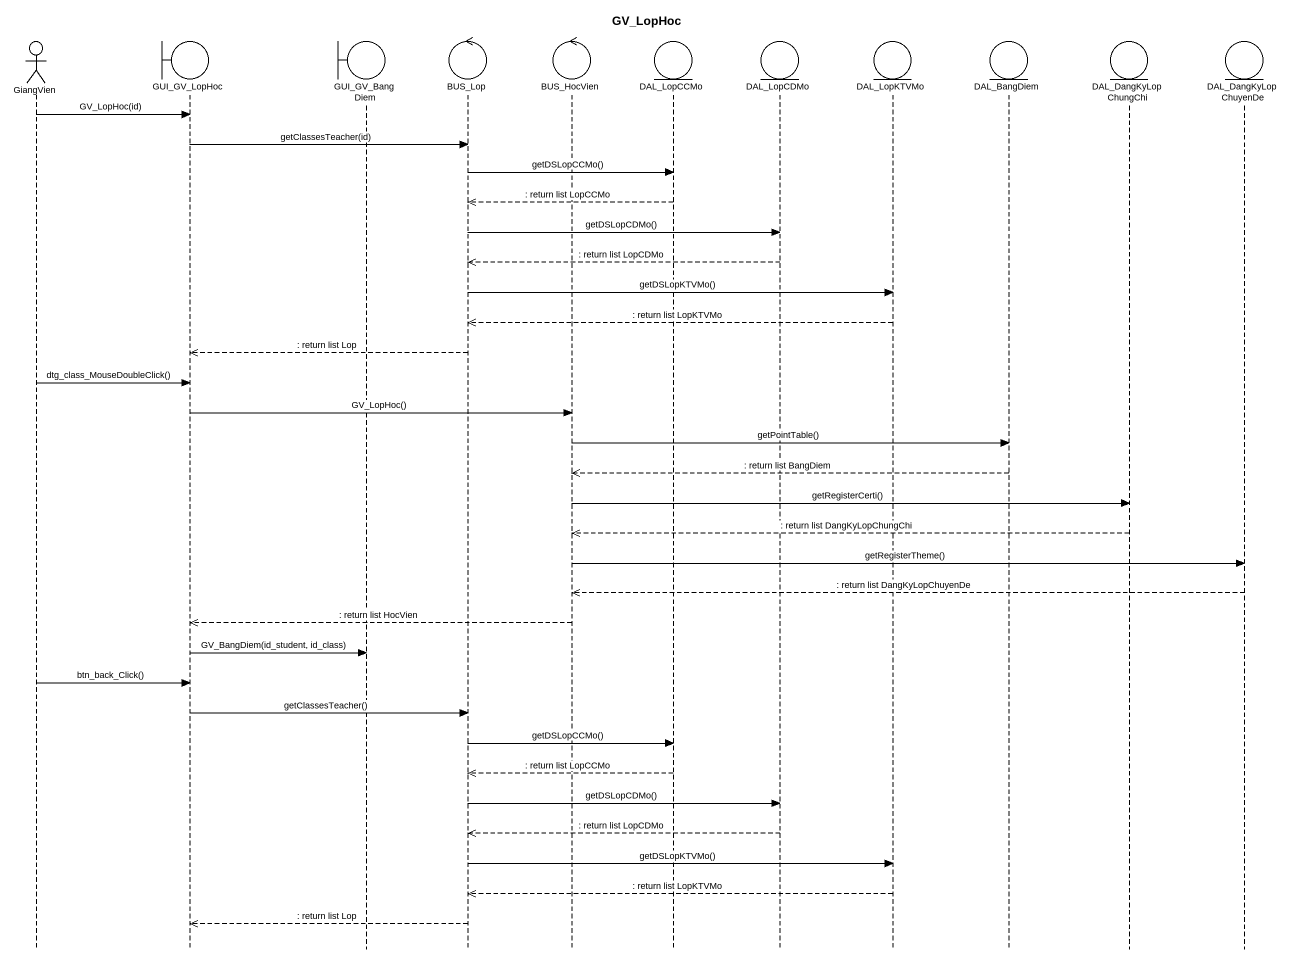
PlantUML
@startuml
title GV_LopHoc
hide footbox
actor GiangVien
boundary GUI_GV_LopHoc
boundary GUI_GV_BangDiem
control BUS_Lop
control BUS_HocVien
entity DAL_LopCCMo
entity DAL_LopCDMo
entity DAL_LopKTVMo
entity DAL_BangDiem
entity DAL_DangKyLopChungChi
entity DAL_DangKyLopChuyenDe

GiangVien -> GUI_GV_LopHoc : GV_LopHoc(id)
GUI_GV_LopHoc -> BUS_Lop : getClassesTeacher(id)
BUS_Lop -> DAL_LopCCMo : getDSLopCCMo()
DAL_LopCCMo -->> BUS_Lop : : return list LopCCMo
BUS_Lop -> DAL_LopCDMo : getDSLopCDMo()
DAL_LopCDMo -->> BUS_Lop : : return list LopCDMo
BUS_Lop -> DAL_LopKTVMo : getDSLopKTVMo()
DAL_LopKTVMo -->> BUS_Lop : : return list LopKTVMo
BUS_Lop -->> GUI_GV_LopHoc : : return list Lop
GiangVien -> GUI_GV_LopHoc : dtg_class_MouseDoubleClick()
GUI_GV_LopHoc -> BUS_HocVien : GV_LopHoc()
BUS_HocVien -> DAL_BangDiem : getPointTable()
DAL_BangDiem -->> BUS_HocVien : : return list BangDiem
BUS_HocVien -> DAL_DangKyLopChungChi : getRegisterCerti()
DAL_DangKyLopChungChi -->> BUS_HocVien : : return list DangKyLopChungChi
BUS_HocVien -> DAL_DangKyLopChuyenDe : getRegisterTheme()
DAL_DangKyLopChuyenDe -->> BUS_HocVien : : return list DangKyLopChuyenDe
BUS_HocVien -->> GUI_GV_LopHoc : : return list HocVien
GUI_GV_LopHoc -> GUI_GV_BangDiem : GV_BangDiem(id_student, id_class)
GiangVien -> GUI_GV_LopHoc : btn_back_Click()
GUI_GV_LopHoc -> BUS_Lop : getClassesTeacher()
BUS_Lop -> DAL_LopCCMo : getDSLopCCMo()
DAL_LopCCMo -->> BUS_Lop : : return list LopCCMo
BUS_Lop -> DAL_LopCDMo : getDSLopCDMo()
DAL_LopCDMo -->> BUS_Lop : : return list LopCDMo
BUS_Lop -> DAL_LopKTVMo : getDSLopKTVMo()
DAL_LopKTVMo -->> BUS_Lop : : return list LopKTVMo
BUS_Lop -->> GUI_GV_LopHoc : : return list Lop
@enduml
